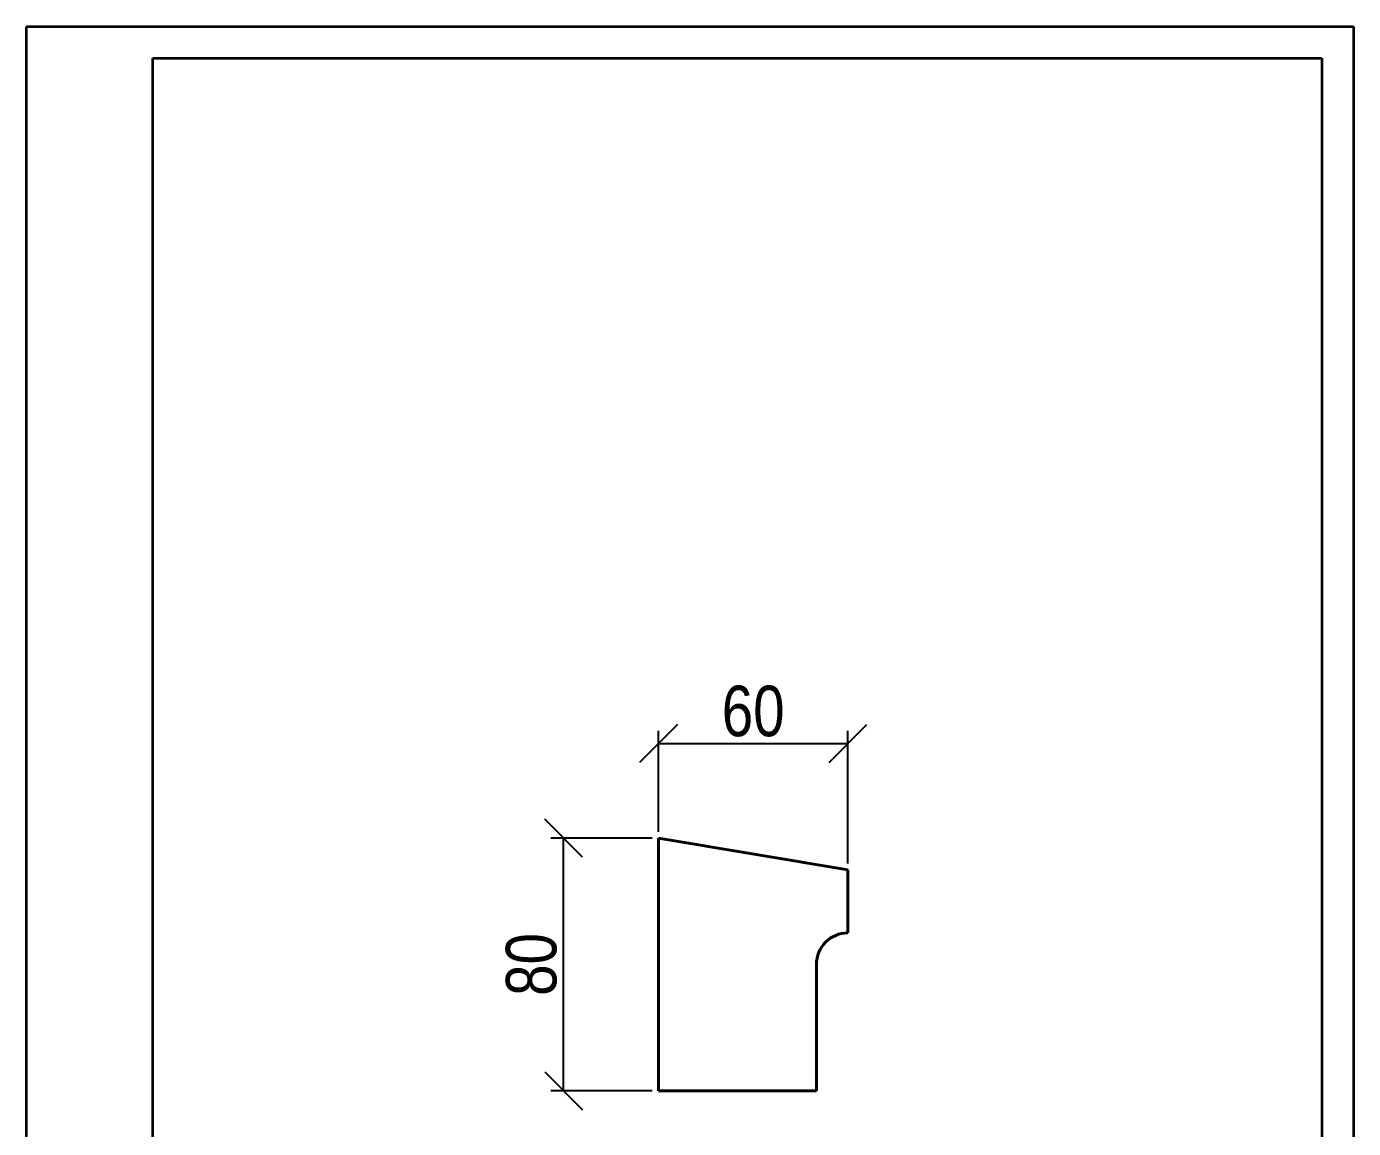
# Model space of a CAD drawing. Header units: millimetres. Extents: x 0 to 420, y 0 to 594.
# Drawn here: x 0 to 420, y 245.1 to 594 of the extents above; entities that cross this region are included whole.
import ezdxf

# ---------------------------------------------------------------- set-up
doc = ezdxf.new("R2010")
doc.units = ezdxf.units.MM
doc.layers.get('0').update_dxf_attribs({"lineweight": 35})
doc.layers.add('архио', color=252, linetype='Continuous', lineweight=40)
doc.layers.add('Размеры', color=5, linetype='Continuous', lineweight=9)
doc.styles.add('Размер', font='ARIAL.TTF', dxfattribs={"width": 0.8})
doc.dimstyles.new('M 1-1_h16_(M 1-4)', dxfattribs={"dimtxt": 16, "dimasz": 12, "dimexe": 4, "dimexo": 2, "dimgap": 2, "dimtad": 1, "dimdec": 0, "dimtxsty": 'Размер', "dimblk": 'OBLIQUE', "dimcen": 2.5, "dimadec": 0, "dimazin": 0, "dimtfac": 1, "dimtdec": 0, "dimtmove": 0, "dimatfit": 3, "dimfxl": 0, "dimarcsym": 0})

# ---------------------------------------------------------------- blocks, each defined once
blk = doc.blocks.new('A$C49AA496E')
for p, q in [((-5.684341886080801e-14, -2.788019628496841e-07), (-5.684341886080801e-14, 296.999999721198)), ((-5.684341886080801e-14, 296.999999721198), (210, 296.999999721198)), ((210, 296.999999721198), (210, -2.788019628496841e-07)), ((20, 4.999999721198037), (20, 291.999999721198)), ((20, 291.999999721198), (205, 291.9999997211971)), ((205, 291.999999721198), (205, 4.999999721198037))]:
    blk.add_line(p, q)
blk = doc.blocks.new('_Oblique')
at = {"color": 0, "linetype": 'ByBlock', "lineweight": -2}
blk.add_line((-0.5, -0.5), (0.5, 0.5), dxfattribs=at)
blk = doc.blocks.new('*D15')
at = {"layer": 'Defpoints', "color": 0}
for p in [(170.000000000001, 337), (200.000000000001, 337), (200.000000000001, 257)]:
    blk.add_point(p, dxfattribs=at)
at = {"layer": 'Размеры', "color": 0, "lineweight": -2}
for p, q in [((198.000000000001, 337), (166.000000000001, 337)), ((170.0000000000009, 257), (170.000000000001, 337)), ((198.000000000001, 257), (166.0000000000009, 257))]:
    blk.add_line(p, q, dxfattribs=at)
at = {"layer": 'Размеры', "color": 0, "lineweight": -2, "xscale": 12, "yscale": 12, "zscale": 12}
for p, rotation in [((170.000000000001, 337), 90), ((170.0000000000009, 257), 270)]:
    blk.add_blockref('_Oblique', p, dxfattribs=dict(at, rotation=rotation))
at = {"layer": 'Размеры', "color": 0, "insert": (159.8308321964539, 297.0000000000001), "char_height": 16, "attachment_point": 5, "rotation": 90, "style": 'Размер'}
blk.add_mtext('80', dxfattribs=at)
blk = doc.blocks.new('*D16')
at = {"layer": 'Defpoints', "color": 0}
for p in [(260.000000000001, 367), (200.000000000001, 337), (260.000000000001, 327)]:
    blk.add_point(p, dxfattribs=at)
at = {"layer": 'Размеры', "color": 0, "lineweight": -2}
for p, q in [((200.000000000001, 339), (200.000000000001, 371)), ((260.000000000001, 329), (260.000000000001, 371)), ((200.000000000001, 367), (260.000000000001, 367))]:
    blk.add_line(p, q, dxfattribs=at)
at = {"layer": 'Размеры', "color": 0, "lineweight": -2, "xscale": 12, "yscale": 12, "zscale": 12, "rotation": 180}
blk.add_blockref('_Oblique', (200.000000000001, 367), dxfattribs=at)
at = {"layer": 'Размеры', "color": 0, "lineweight": -2, "xscale": 12, "yscale": 12, "zscale": 12}
blk.add_blockref('_Oblique', (260.000000000001, 367), dxfattribs=at)
at = {"layer": 'Размеры', "color": 0, "insert": (230.000000000001, 377.1691678035471), "char_height": 16, "attachment_point": 5, "style": 'Размер'}
blk.add_mtext('60', dxfattribs=at)

msp = doc.modelspace()

# ---------------------------------------------------------------- linework, layer by layer
at = {"layer": 'архио'}
for p, q in [((260.000000000001, 327), (200.000000000001, 337)), ((200.000000000001, 337), (200.000000000001, 257)), ((260.000000000001, 307), (260.000000000001, 327)), ((250.000000000001, 257), (250.000000000001, 297)), ((200.000000000001, 257), (250.000000000001, 257))]:
    msp.add_line(p, q, dxfattribs=at)
msp.add_arc((260.000000000001, 297), 10, 90, 180, dxfattribs=at)

# ---------------------------------------------------------------- block references
at = {"xscale": 2, "yscale": 2, "zscale": 2}
msp.add_blockref('A$C49AA496E', (1.13686837721616e-13, 5.576039256993681e-07), dxfattribs=at)

# ---------------------------------------------------------------- dimensions: what is measured, and where the dimension line sits
at = {"layer": 'Размеры'}
dim = msp.add_linear_dim(base=(260.000000000001, 367), p1=(200.000000000001, 337), p2=(260.000000000001, 327), dimstyle='M 1-1_h16_(M 1-4)', dxfattribs=at)
dim.commit()
dim.dimension.update_dxf_attribs({"geometry": '*D16', "text_midpoint": (230.000000000001, 377.1691678035471)})
dim = msp.add_linear_dim(base=(170.000000000001, 337), p1=(200.000000000001, 257), p2=(200.000000000001, 337), angle=90, dimstyle='M 1-1_h16_(M 1-4)', dxfattribs=at)
dim.commit()
dim.dimension.update_dxf_attribs({"geometry": '*D15', "text_midpoint": (159.8308321964539, 297.0000000000001)})

doc.saveas('drawing.dxf')
